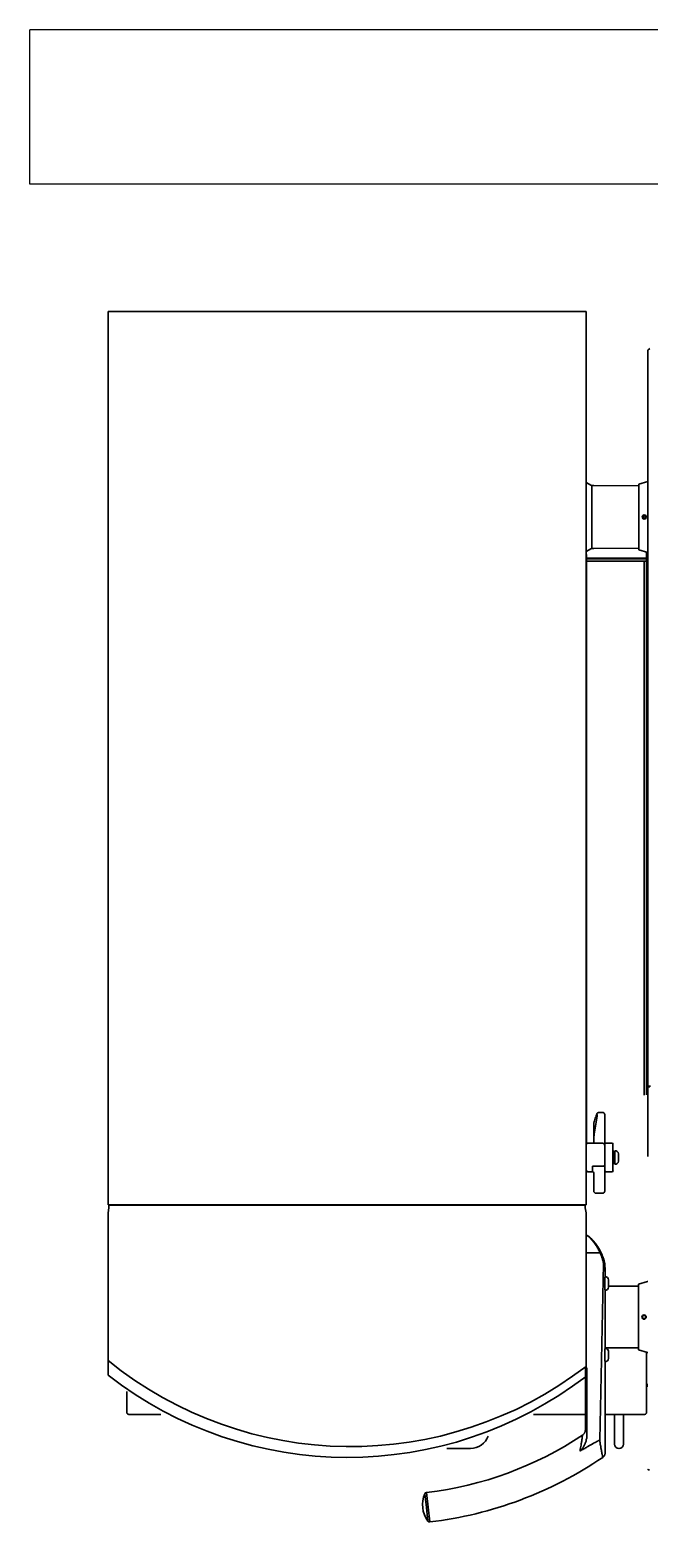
# Model space of a CAD drawing. Header units: millimetres. Extents: x -64157 to 9394, y -60673 to 2699.
# Drawn here: x -57657 to -57175, y -48797 to -47638 of the extents above; entities that cross this region are included whole.
import ezdxf

# ---------------------------------------------------------------- set-up
doc = ezdxf.new("R2010")
doc.units = ezdxf.units.MM
doc.layers.add('Новое оБорудование', color=1, linetype='Continuous', lineweight=30)

# ---------------------------------------------------------------- blocks, each defined once
blk = doc.blocks.new('варпио')
for p, q in [((91182.6, -62358.2), (91182.6, -61664.1)), ((91554.1, -61664.1), (91182.6, -61664.1)), ((91182.6, -61664.1), (91554.1, -61664.1)), ((91554.1, -62358.2), (91554.1, -61664.1)), ((91134.6, -61694.3), (91133.1, -61693)), ((91134.6, -62320.6), (91134.6, -61694.3)), ((91134.7, -61796.2), (91134.6, -61796.2)), ((91141.6, -61798.2), (91134.7, -61796.2)), ((91178.4, -61799.3), (91182.6, -61796.9)), ((91141.6, -61849.4), (91141.6, -61798.2)), ((91176.6, -61799.4), (91141.6, -61799.5)), ((91178.2, -61799.4), (91176.6, -61799.4)), ((91178.2, -61848.2), (91178.2, -61799.4)), ((91137.3, -61822.8), (91136.4, -61823.3)), ((91136.4, -61823.3), (91136.4, -61824.3)), ((91136.4, -61824.3), (91137.3, -61824.8)), ((91138.2, -61823.3), (91137.3, -61822.8)), ((91137.3, -61824.8), (91138.2, -61824.3)), ((91138.2, -61824.3), (91138.2, -61823.3)), ((91134.7, -61851.4), (91134.6, -61851.4)), ((91141.6, -61849.4), (91134.7, -61851.4)), ((91135.5, -61855.8), (91135.5, -61851.2)), ((91176.6, -61848.2), (91141.6, -61848.1)), ((91178.2, -61848.2), (91176.6, -61848.2)), ((91178.4, -61848.3), (91182.6, -61850.7)), ((91182.2, -62311.1), (91182.2, -61853)), ((91182.2, -61853), (91182.6, -61853)), ((91135.5, -61856), (91135.5, -61855.8)), ((91135.5, -61855.8), (91182.2, -61855.8)), ((91135.5, -61856.1), (91135.5, -61856)), ((91135.5, -61856.2), (91135.5, -61856.1)), ((91135.5, -61856.1), (91135.5, -61856.3)), ((91135.5, -61858), (91135.5, -61856.3)), ((91182.2, -61856.3), (91135.5, -61856.3)), ((91182.2, -61858), (91135.5, -61858)), ((91135.6, -62272.6), (91135.6, -61858)), ((91137.3, -62273.1), (91137.3, -61858)), ((91133.8, -62266.1), (91132.4, -62266.1)), ((91133.8, -62266.1), (91134.6, -62266.1)), ((91168.1, -62347.5), (91168.1, -62288.1)), ((91172.5, -62286.4), (91169.8, -62286.4)), ((91176.5, -62304.9), (91174, -62289.2)), ((91174.3, -62287.8), (91174.3, -62287.8)), ((91176, -62292.8), (91176.3, -62293.8)), ((91176.6, -62310.3), (91176.6, -62295.5)), ((91157.5, -62318.6), (91157.5, -62324.2)), ((91160.3, -62326.5), (91160.3, -62316.3)), ((91160.3, -62318.1), (91160.5, -62318)), ((91160.5, -62318), (91161.2, -62318)), ((91161.3, -62316.2), (91161.5, -62316)), ((91161.3, -62316.2), (91161.3, -62326.6)), ((91161.5, -62316), (91161.7, -62316)), ((91161.7, -62311.1), (91161.7, -62331.6)), ((91167.2, -62310.3), (91162.5, -62310.3)), ((91176.6, -62310.3), (91169.8, -62310.3)), ((91176.6, -62310.3), (91181.3, -62310.3)), ((91160.3, -62324.6), (91160.5, -62324.8)), ((91160.5, -62324.8), (91161.2, -62324.8)), ((91161.3, -62326.6), (91161.5, -62326.7)), ((91161.5, -62326.7), (91161.7, -62326.7)), ((91169.8, -62328.2), (91177.5, -62328.2)), ((91177.5, -62328.2), (91177.5, -62332.5)), ((91167.2, -62332.5), (91162.5, -62332.5)), ((91176.6, -62347.5), (91176.6, -62333.2)), ((91181.3, -62332.5), (91177.5, -62332.5)), ((91174.9, -62349.2), (91169.8, -62349.2)), ((91183.9, -62358.2), (91182.6, -62358.2)), ((91183.3, -62360.5), (91182.6, -62364.4)), ((91182.6, -62364.4), (91182.6, -62364.2)), ((91182.6, -62364.2), (91182.6, -62364.2)), ((91182.6, -62483.4), (91182.6, -62364.4)), ((91182.6, -62364.4), (91182.6, -62364.4)), ((91182.6, -62364.4), (91182.6, -62364.4)), ((91183.9, -62358.2), (91183.3, -62358.2)), ((91183.3, -62358.2), (91183.3, -62360.5)), ((91183.9, -62358.4), (91183.3, -62358.4)), ((91183.5, -62358.2), (91183.5, -62358.2)), ((91183.8, -62358.2), (91183.8, -62358.2)), ((91552.8, -62358.2), (91183.9, -62358.2)), ((91183.9, -62358.4), (91183.9, -62358.2)), ((91183.9, -62358.4), (91552.8, -62358.4)), ((91552.8, -62358.2), (91553.4, -62358.2)), ((91554.1, -62358.2), (91552.8, -62358.2)), ((91552.8, -62358.2), (91552.8, -62358.4)), ((91552.8, -62358.4), (91553.4, -62358.4)), ((91552.9, -62358.2), (91552.9, -62358.2)), ((91553.2, -62358.2), (91553.2, -62358.2)), ((91553.4, -62360.5), (91553.4, -62358.2)), ((91554.1, -62364.4), (91553.4, -62360.5)), ((91554.1, -62364.2), (91554.1, -62364.2)), ((91554.1, -62364.2), (91554.1, -62364.4)), ((91554.1, -62364.4), (91554.1, -62364.4)), ((91554.1, -62364.4), (91554.1, -62483.4)), ((91178.5, -62384.5), (91178.3, -62384.7)), ((91178.6, -62384.4), (91178.5, -62384.5)), ((91178.8, -62384.2), (91178.6, -62384.4)), ((91178.9, -62384.1), (91178.8, -62384.2)), ((91179.1, -62383.9), (91178.9, -62384.1)), ((91179.2, -62383.8), (91179.1, -62383.9)), ((91179.4, -62383.7), (91179.2, -62383.8)), ((91179.5, -62383.6), (91179.4, -62383.7)), ((91179.6, -62383.5), (91179.5, -62383.6)), ((91179.7, -62383.4), (91179.6, -62383.5)), ((91179.7, -62383.8), (91179.6, -62383.9)), ((91179.8, -62383.3), (91179.7, -62383.4)), ((91179.9, -62383.6), (91179.7, -62383.8)), ((91179.9, -62383.2), (91179.8, -62383.3)), ((91180, -62383.1), (91179.9, -62383.2)), ((91180, -62383.5), (91179.9, -62383.6)), ((91180.1, -62383), (91180, -62383.1)), ((91180.1, -62383.4), (91180, -62383.5)), ((91180.2, -62382.9), (91180.1, -62383)), ((91180.3, -62383.2), (91180.1, -62383.4)), ((91180.3, -62382.9), (91180.2, -62382.9)), ((91180.4, -62382.8), (91180.3, -62382.9)), ((91180.4, -62383.1), (91180.3, -62383.2)), ((91180.5, -62382.7), (91180.4, -62382.8)), ((91180.5, -62383), (91180.4, -62383.1)), ((91180.6, -62382.7), (91180.5, -62382.7)), ((91180.6, -62382.9), (91180.5, -62383)), ((91180.7, -62382.6), (91180.6, -62382.6)), ((91180.6, -62382.6), (91180.6, -62382.7)), ((91180.7, -62382.8), (91180.6, -62382.9)), ((91180.7, -62382.5), (91180.7, -62382.6)), ((91180.8, -62382.5), (91180.7, -62382.5)), ((91180.8, -62382.8), (91180.7, -62382.8)), ((91180.9, -62382.7), (91180.8, -62382.8)), ((91181, -62382.6), (91180.9, -62382.7)), ((91181.1, -62382.5), (91181, -62382.6)), ((91181.2, -62382.4), (91181.1, -62382.5)), ((91181.1, -62382.5), (91181.1, -62382.5)), ((91182.4, -62382.1), (91181.7, -62382.1)), ((91182.4, -62484.7), (91182.4, -62382.1)), ((91171.8, -62395.4), (91182.5, -62395.4)), ((91182.5, -62395.4), (91182.6, -62395.4)), ((91182.5, -62395.4), (91182.5, -62395.4)), ((91182.5, -62395.4), (91182.5, -62395.4)), ((91167.7, -62412.9), (91167.7, -62409.2)), ((91168.1, -62403.8), (91168.1, -62403.8)), ((91168.1, -62403.8), (91168.1, -62403.8)), ((91171.8, -62540.8), (91169, -62403.9)), ((91134.9, -62417.7), (91134.6, -62417.7)), ((91141.8, -62419.8), (91134.9, -62417.7)), ((91141.8, -62470.9), (91141.8, -62419.8)), ((91165.1, -62421.3), (91141.8, -62421.3)), ((91165.1, -62416.5), (91165.1, -62422.1)), ((91167.7, -62412.9), (91167.8, -62412.9)), ((91167.8, -62413.9), (91167.8, -62414.1)), ((91167.8, -62425.7), (91167.7, -62425.7)), ((91167.7, -62468.4), (91167.7, -62425.7)), ((91167.9, -62424.1), (91167.8, -62424.4)), ((91167.8, -62469.4), (91141.8, -62469.4)), ((91167.7, -62468.4), (91167.8, -62468.5)), ((91167.8, -62469.5), (91167.8, -62469.7)), ((91134.9, -62473), (91134.6, -62473)), ((91141.8, -62470.9), (91134.9, -62473)), ((91135.6, -62519.3), (91135.6, -62472.8)), ((91165.1, -62472), (91165.1, -62477.7)), ((91167.9, -62479.7), (91167.8, -62480)), ((91554.1, -62490.6), (91554.1, -62479.2)), ((91167.7, -62550.8), (91167.7, -62481.3)), ((91167.8, -62481.3), (91167.7, -62481.3)), ((91182, -62484.7), (91183.1, -62484.7)), ((91182, -62537.6), (91182, -62484.7)), ((91182.6, -62484.7), (91182.6, -62483.4)), ((91183.1, -62532.9), (91183.1, -62484.7)), ((91554.1, -62483.4), (91554.1, -62483.8)), ((91554.1, -62483.8), (91554.1, -62483.8)), ((91134.6, -62497.7), (91135.6, -62497.7)), ((91134.6, -62499.2), (91135.6, -62499.2)), ((91539.6, -62503.2), (91539.6, -62519.3)), ((91135.6, -62519.5), (91135.6, -62519.3)), ((91167.7, -62521), (91137.1, -62521)), ((91153.5, -62521), (91153.5, -62544.1)), ((91160.4, -62521), (91160.4, -62544.1)), ((91223.5, -62521), (91183.1, -62521)), ((91538, -62521), (91513.2, -62521)), ((91539.6, -62519.3), (91539.6, -62519.5)), ((91170.4, -62550.7), (91170.3, -62551.1)), ((91170.5, -62549.8), (91170.4, -62550.3)), ((91170.4, -62550.3), (91170.4, -62550.7)), ((91170.6, -62549.3), (91170.5, -62549.8)), ((91170.7, -62548.8), (91170.6, -62549.3)), ((91170.8, -62548.3), (91170.7, -62548.8)), ((91170.9, -62547.7), (91170.8, -62548.3)), ((91171, -62547.2), (91170.9, -62547.7)), ((91171.1, -62546.6), (91171, -62547.2)), ((91171.2, -62545.7), (91171.1, -62546.1)), ((91171.1, -62546.1), (91171.1, -62546.6)), ((91171.3, -62545.2), (91171.2, -62545.7)), ((91171.4, -62544.8), (91171.3, -62545.2)), ((91171.5, -62544.3), (91171.4, -62544.8)), ((91171.6, -62543.3), (91171.5, -62543.8)), ((91171.5, -62543.8), (91171.5, -62544.3)), ((91171.7, -62542.8), (91171.6, -62543.3)), ((91171.8, -62542.3), (91171.7, -62542.8)), ((91171.9, -62541.3), (91171.8, -62541.8)), ((91171.8, -62541.8), (91171.8, -62542.3)), ((91172, -62540.8), (91171.9, -62541.3)), ((91176.2, -62543.2), (91175.5, -62542.8)), ((91177, -62543.7), (91176.2, -62543.2)), ((91181.1, -62545.9), (91179.9, -62545.3)), ((91186.7, -62546), (91186.9, -62547.1)), ((91186.9, -62547.1), (91187.1, -62548.2)), ((91290.9, -62547.5), (91272.4, -62547.5)), ((91167.7, -62550.8), (91167.7, -62550.8)), ((91169.6, -62554.4), (91169.5, -62554.3)), ((91169.8, -62553.7), (91169.7, -62553.8)), ((91169.7, -62553.8), (91169.7, -62554)), ((91169.7, -62554), (91169.7, -62554.1)), ((91169.7, -62554.1), (91169.7, -62554.1)), ((91169.7, -62554.1), (91169.7, -62554.2)), ((91169.9, -62553.2), (91169.8, -62553.5)), ((91169.8, -62553.5), (91169.8, -62553.7)), ((91170, -62552.5), (91169.9, -62552.8)), ((91169.9, -62552.8), (91169.9, -62553.1)), ((91169.9, -62553.1), (91169.9, -62553.2)), ((91170.1, -62552.2), (91170, -62552.5)), ((91170.2, -62551.5), (91170.1, -62551.9)), ((91170.1, -62551.9), (91170.1, -62552.2)), ((91170.3, -62551.1), (91170.2, -62551.5)), ((91305.3, -62593.1), (91306.6, -62581.7)), ((91306.7, -62593.3), (91307.9, -62582.7)), ((91303.9, -62604.6), (91305.3, -62593.1)), ((91305.5, -62603.9), (91306.7, -62593.3))]:
    blk.add_line(p, q)
for points in [[(91135.5, -61856.3), (91135.5, -61856.3), (91135.5, -61856.3), (91135.5, -61856.3), (91135.5, -61856.2), (91135.5, -61856.2), (91135.5, -61856.2)], [(91133.4, -62266.7), (91133.5, -62266.7), (91133.6, -62266.7), (91133.7, -62266.6), (91133.8, -62266.6), (91133.9, -62266.6), (91133.9, -62266.6), (91134, -62266.6), (91134.1, -62266.5), (91134.1, -62266.5), (91134.2, -62266.5), (91134.3, -62266.4), (91134.3, -62266.4), (91134.4, -62266.4), (91134.4, -62266.4), (91134.4, -62266.3), (91134.5, -62266.3), (91134.5, -62266.3), (91134.5, -62266.2), (91134.5, -62266.2), (91134.6, -62266.2), (91134.6, -62266.1), (91134.6, -62266.1)], [(91133.8, -62266.1), (91133.8, -62266.1), (91134, -62266.1)], [(91134, -62266.1), (91134, -62266.1), (91134.1, -62266.1), (91134.2, -62266.1), (91134.2, -62266.1), (91134.3, -62266), (91134.3, -62266), (91134.4, -62266), (91134.4, -62266), (91134.4, -62266), (91134.5, -62266), (91134.5, -62266), (91134.5, -62266), (91134.5, -62266), (91134.5, -62266), (91134.6, -62266), (91134.6, -62266), (91134.6, -62266)], [(91174.3, -62287.8), (91174.3, -62287.7), (91174.2, -62287.5), (91174.1, -62287.3), (91174, -62287.2), (91173.9, -62287), (91173.7, -62286.8), (91173.5, -62286.7), (91173.3, -62286.6), (91173.1, -62286.5), (91172.9, -62286.4), (91172.7, -62286.4), (91172.5, -62286.4)], [(91174, -62289.2), (91174, -62289.1), (91174, -62288.9), (91174, -62288.8), (91174, -62288.7), (91174, -62288.6), (91174, -62288.5), (91174, -62288.4), (91174, -62288.3), (91174, -62288.2), (91174, -62288.1), (91174.1, -62288.1), (91174.1, -62288), (91174.1, -62288), (91174.1, -62288), (91174.2, -62287.9), (91174.2, -62287.9), (91174.2, -62287.9), (91174.3, -62288), (91174.3, -62288), (91174.3, -62288.1), (91174.3, -62288.1), (91174.4, -62288.2)], [(91174.3, -62287.8), (91174.4, -62287.9), (91174.4, -62288), (91174.4, -62288.2)], [(91174.4, -62288.2), (91174.7, -62289.1), (91175, -62290), (91175.4, -62290.9), (91175.7, -62291.8), (91176, -62292.8)], [(91176.3, -62293.8), (91176.4, -62294), (91176.5, -62294.3), (91176.6, -62294.6), (91176.6, -62294.9), (91176.6, -62295.2), (91176.6, -62295.5)], [(91176.6, -62307.3), (91176.6, -62306.9), (91176.6, -62306.5), (91176.6, -62306.1), (91176.6, -62305.6), (91176.5, -62305.2), (91176.5, -62304.8), (91176.4, -62304.4), (91176.3, -62303.9)], [(91168.1, -62327.2), (91168.1, -62327.3), (91168.1, -62327.5), (91168.2, -62327.6), (91168.3, -62327.7), (91168.4, -62327.8), (91168.6, -62327.9), (91168.8, -62328), (91168.9, -62328.1), (91169.1, -62328.2), (91169.4, -62328.2), (91169.6, -62328.2), (91169.8, -62328.2)], [(91183.3, -62360.5), (91183.3, -62360.5), (91183.3, -62360.5), (91183.3, -62360.5), (91183.3, -62360.5), (91183.3, -62360.5), (91183.3, -62360.5)], [(91553.4, -62360.5), (91553.4, -62360.5), (91553.4, -62360.5), (91553.4, -62360.5), (91553.4, -62360.5), (91553.4, -62360.5), (91553.4, -62360.5)], [(91178.3, -62384.7), (91178.2, -62384.7), (91178.2, -62384.8), (91178.1, -62384.9), (91178, -62385), (91177.9, -62385.1), (91177.8, -62385.2), (91177.7, -62385.3), (91177.6, -62385.3), (91177.6, -62385.4), (91177.5, -62385.5), (91177.4, -62385.6), (91177.3, -62385.7), (91177.2, -62385.8), (91177.1, -62385.9), (91177, -62386), (91176.9, -62386.2), (91176.8, -62386.3), (91176.7, -62386.4), (91176.6, -62386.5), (91176.5, -62386.6), (91176.4, -62386.7), (91176.3, -62386.8), (91176.2, -62387), (91176.1, -62387.1), (91176, -62387.2), (91175.9, -62387.3), (91175.8, -62387.5), (91175.7, -62387.6), (91175.5, -62387.8), (91175.4, -62387.9), (91175.3, -62388), (91175.2, -62388.2), (91175.1, -62388.3), (91175, -62388.5), (91174.9, -62388.6), (91174.7, -62388.8), (91174.6, -62389), (91174.5, -62389.1), (91174.4, -62389.3), (91174.3, -62389.5), (91174.1, -62389.6), (91174, -62389.8), (91173.9, -62390), (91173.8, -62390.2), (91173.6, -62390.4), (91173.5, -62390.6), (91173.4, -62390.7), (91173.3, -62390.9), (91173.1, -62391.2), (91173, -62391.4), (91172.9, -62391.6), (91172.7, -62391.8), (91172.6, -62392), (91172.5, -62392.2), (91172.3, -62392.5), (91172.2, -62392.7), (91172.1, -62392.9), (91171.9, -62393.2), (91171.8, -62393.4), (91171.7, -62393.7), (91171.5, -62393.9), (91171.4, -62394.2), (91171.3, -62394.5), (91171.1, -62394.8), (91171, -62395)], [(91179.6, -62383.9), (91179.5, -62384), (91179.4, -62384.1), (91179.3, -62384.2), (91179.2, -62384.2), (91179.2, -62384.3), (91179.1, -62384.4), (91179, -62384.5), (91178.9, -62384.6), (91178.8, -62384.7), (91178.7, -62384.8), (91178.6, -62384.9), (91178.5, -62385), (91178.4, -62385.1), (91178.4, -62385.2), (91178.3, -62385.3), (91178.2, -62385.4), (91178.1, -62385.5), (91178, -62385.6), (91177.9, -62385.8), (91177.8, -62385.9), (91177.7, -62386), (91177.6, -62386.1), (91177.5, -62386.2), (91177.4, -62386.3), (91177.3, -62386.5), (91177.2, -62386.6), (91177.1, -62386.7), (91176.9, -62386.9), (91176.8, -62387), (91176.7, -62387.1), (91176.6, -62387.2), (91176.5, -62387.4), (91176.4, -62387.5), (91176.3, -62387.7), (91176.2, -62387.8), (91176.1, -62387.9), (91176, -62388.1), (91175.9, -62388.2), (91175.8, -62388.4), (91175.7, -62388.5), (91175.6, -62388.6), (91175.5, -62388.8), (91175.4, -62388.9), (91175.3, -62389.1), (91175.2, -62389.2), (91175.1, -62389.4), (91175, -62389.5), (91174.9, -62389.7), (91174.8, -62389.8), (91174.7, -62390), (91174.6, -62390.1), (91174.5, -62390.3), (91174.4, -62390.4), (91174.3, -62390.6), (91174.2, -62390.7), (91174.1, -62390.9), (91174, -62391), (91173.9, -62391.2), (91173.9, -62391.4), (91173.8, -62391.5), (91173.7, -62391.7), (91173.6, -62391.8), (91173.5, -62392), (91173.4, -62392.1), (91173.3, -62392.3), (91173.2, -62392.4), (91173.2, -62392.6), (91173.1, -62392.7), (91173, -62392.9), (91172.9, -62393.1), (91172.8, -62393.2), (91172.8, -62393.4), (91172.7, -62393.5), (91172.6, -62393.7), (91172.5, -62393.8), (91172.4, -62394), (91172.4, -62394.1), (91172.3, -62394.3), (91172.2, -62394.5), (91172.1, -62394.6), (91172.1, -62394.8), (91172, -62394.9), (91171.9, -62395.1), (91171.9, -62395.2), (91171.8, -62395.4)], [(91181.7, -62382.1), (91181.6, -62382.1), (91181.6, -62382.1), (91181.5, -62382.1), (91181.5, -62382.1), (91181.4, -62382.1), (91181.4, -62382.1), (91181.4, -62382.1), (91181.3, -62382.2), (91181.3, -62382.2), (91181.3, -62382.2), (91181.3, -62382.2), (91181.2, -62382.2), (91181.2, -62382.2), (91181.2, -62382.2), (91181.2, -62382.2), (91181.2, -62382.2), (91181.1, -62382.3), (91181.1, -62382.3), (91181.1, -62382.3), (91181.1, -62382.3), (91181.1, -62382.3), (91181, -62382.3), (91181, -62382.3), (91181, -62382.3), (91181, -62382.4), (91181, -62382.4), (91180.9, -62382.4), (91180.9, -62382.4), (91180.9, -62382.4), (91180.9, -62382.4), (91180.8, -62382.5)], [(91181.7, -62382.1), (91181.7, -62382.1), (91181.7, -62382.1), (91181.7, -62382.1), (91181.6, -62382.1), (91181.6, -62382.1), (91181.6, -62382.1), (91181.6, -62382.1), (91181.6, -62382.1), (91181.6, -62382.1), (91181.6, -62382.1), (91181.6, -62382.2), (91181.5, -62382.2), (91181.5, -62382.2), (91181.5, -62382.2), (91181.5, -62382.2), (91181.5, -62382.2), (91181.4, -62382.2), (91181.4, -62382.3), (91181.4, -62382.3), (91181.4, -62382.3), (91181.3, -62382.3), (91181.3, -62382.3), (91181.3, -62382.4), (91181.2, -62382.4)], [(91171, -62395), (91170.6, -62396), (91170.1, -62397.1), (91169.7, -62398.2), (91169.3, -62399.3), (91168.9, -62400.4), (91168.6, -62401.6), (91168.3, -62402.7), (91168.1, -62403.8)], [(91171.8, -62395.4), (91171.7, -62395.7), (91171.5, -62396), (91171.4, -62396.2), (91171.3, -62396.5), (91171.1, -62396.8), (91171, -62397.1), (91170.9, -62397.4), (91170.8, -62397.7), (91170.7, -62398), (91170.6, -62398.3), (91170.4, -62398.6), (91170.3, -62398.9), (91170.2, -62399.2), (91170.1, -62399.5), (91170, -62399.8), (91169.9, -62400.1), (91169.8, -62400.5), (91169.7, -62400.8), (91169.7, -62401.1), (91169.6, -62401.4), (91169.5, -62401.7), (91169.4, -62402), (91169.3, -62402.3), (91169.2, -62402.6), (91169.2, -62402.9), (91169.1, -62403.2), (91169, -62403.6), (91169, -62403.9)], [(91182.6, -62395.4), (91182.6, -62395.4), (91182.6, -62395.4), (91182.6, -62395.4), (91182.6, -62395.4), (91182.6, -62395.4), (91182.6, -62395.4), (91182.6, -62395.4)], [(91168.1, -62403.8), (91168.1, -62404.1), (91168, -62404.3), (91168, -62404.6), (91168, -62404.8), (91168, -62405), (91168, -62405.3), (91167.9, -62405.5), (91167.9, -62405.8), (91167.9, -62406), (91167.9, -62406.2), (91167.9, -62406.4), (91167.9, -62406.7), (91167.8, -62406.9), (91167.8, -62407.1), (91167.8, -62407.3), (91167.8, -62407.5), (91167.8, -62407.7), (91167.8, -62408), (91167.8, -62408.2), (91167.8, -62408.4), (91167.8, -62408.6), (91167.8, -62408.8), (91167.7, -62409), (91167.7, -62409.2)], [(91167.8, -62412.9), (91167.8, -62412.9), (91167.8, -62412.9), (91167.8, -62413), (91167.8, -62413.1), (91167.8, -62413.1), (91167.8, -62413.2), (91167.8, -62413.3), (91167.8, -62413.5), (91167.8, -62413.6), (91167.8, -62413.7), (91167.8, -62413.9)], [(91167.8, -62414.1), (91167.9, -62414.4), (91167.9, -62414.6), (91167.9, -62414.9), (91167.9, -62415.1), (91167.9, -62415.3), (91167.9, -62415.6), (91167.9, -62415.8), (91167.9, -62416.1), (91167.9, -62416.3), (91167.9, -62416.6), (91167.9, -62416.9), (91167.9, -62417.2), (91167.9, -62417.5), (91167.9, -62417.8), (91167.9, -62418.1), (91167.9, -62418.4), (91167.9, -62418.7), (91167.9, -62419), (91167.9, -62419.3), (91167.9, -62419.6), (91167.9, -62419.9), (91167.9, -62420.2), (91167.9, -62420.5), (91167.9, -62420.8), (91167.9, -62421.1), (91167.9, -62421.4), (91167.9, -62421.7), (91167.9, -62421.9), (91167.9, -62422.2), (91167.9, -62422.5), (91167.9, -62422.8), (91167.9, -62423), (91167.9, -62423.3), (91167.9, -62423.5), (91167.9, -62423.7), (91167.9, -62423.9), (91167.9, -62424.1)], [(91167.8, -62424.4), (91167.8, -62424.7), (91167.8, -62424.8), (91167.8, -62425), (91167.8, -62425.1), (91167.8, -62425.2), (91167.8, -62425.3), (91167.8, -62425.4), (91167.8, -62425.5), (91167.8, -62425.6), (91167.8, -62425.6), (91167.8, -62425.7), (91167.8, -62425.7)], [(91167.8, -62468.5), (91167.8, -62468.5), (91167.8, -62468.5), (91167.8, -62468.6), (91167.8, -62468.6), (91167.8, -62468.7), (91167.8, -62468.8), (91167.8, -62468.9), (91167.8, -62469), (91167.8, -62469.2), (91167.8, -62469.3), (91167.8, -62469.5)], [(91167.8, -62469.7), (91167.9, -62470), (91167.9, -62470.2), (91167.9, -62470.4), (91167.9, -62470.7), (91167.9, -62470.9), (91167.9, -62471.1), (91167.9, -62471.4), (91167.9, -62471.7), (91167.9, -62471.9), (91167.9, -62472.2), (91167.9, -62472.5), (91167.9, -62472.8), (91167.9, -62473.1), (91167.9, -62473.3), (91167.9, -62473.6), (91167.9, -62473.9), (91167.9, -62474.3), (91167.9, -62474.6), (91167.9, -62474.9), (91167.9, -62475.2), (91167.9, -62475.5), (91167.9, -62475.8), (91167.9, -62476.1), (91167.9, -62476.4), (91167.9, -62476.7), (91167.9, -62477), (91167.9, -62477.2), (91167.9, -62477.5), (91167.9, -62477.8), (91167.9, -62478.1), (91167.9, -62478.3), (91167.9, -62478.6), (91167.9, -62478.8), (91167.9, -62479.1), (91167.9, -62479.3), (91167.9, -62479.5), (91167.9, -62479.7)], [(91167.8, -62480), (91167.8, -62480.3), (91167.8, -62480.4), (91167.8, -62480.6), (91167.8, -62480.7), (91167.8, -62480.8), (91167.8, -62480.9), (91167.8, -62481), (91167.8, -62481.1), (91167.8, -62481.2), (91167.8, -62481.2), (91167.8, -62481.2), (91167.8, -62481.3)], [(91186.6, -62549.1), (91186.5, -62548.9), (91186.4, -62548.8), (91186.3, -62548.7), (91186.2, -62548.5), (91186, -62548.4), (91185.9, -62548.2), (91185.8, -62548), (91185.6, -62547.8), (91185.5, -62547.6), (91185.3, -62547.4), (91185.2, -62547.2), (91185, -62547), (91184.9, -62546.7), (91184.7, -62546.5), (91184.6, -62546.2), (91184.4, -62545.9), (91184.2, -62545.6), (91184.1, -62545.2), (91183.9, -62544.9), (91183.7, -62544.5), (91183.5, -62544.1), (91183.4, -62543.7), (91183.2, -62543.3), (91183, -62542.8), (91182.8, -62542.2), (91182.6, -62541.7), (91182.5, -62541.1), (91182.4, -62540.6), (91182.2, -62540), (91182.1, -62539.5), (91182.1, -62539), (91182, -62538.5), (91182, -62538), (91182, -62537.6)], [(91183.1, -62532.9), (91183.1, -62533.2), (91183.2, -62533.4), (91183.2, -62533.7), (91183.2, -62533.9), (91183.3, -62534.2), (91183.4, -62534.4), (91183.4, -62534.6), (91183.5, -62534.9), (91183.6, -62535.1), (91183.7, -62535.3), (91183.9, -62535.6), (91184, -62535.8), (91184.2, -62536), (91184.3, -62536.2), (91184.5, -62536.4), (91184.6, -62536.6), (91184.8, -62536.7), (91185, -62536.9), (91185.2, -62537), (91185.4, -62537.2)], [(91185.4, -62537.2), (91185.4, -62537.2), (91185.4, -62537.2), (91185.4, -62537.2), (91185.4, -62537.3), (91185.4, -62537.3), (91185.4, -62537.4), (91185.4, -62537.5), (91185.4, -62537.6), (91185.4, -62537.7), (91185.4, -62537.8), (91185.5, -62538), (91185.5, -62538.2), (91185.5, -62538.3), (91185.5, -62538.5), (91185.6, -62538.8), (91185.6, -62539), (91185.6, -62539.2), (91185.7, -62539.5), (91185.7, -62539.8), (91185.7, -62540.1), (91185.8, -62540.4), (91185.8, -62540.7), (91185.9, -62541.1), (91186, -62541.5), (91186, -62541.8), (91186.1, -62542.2), (91186.2, -62542.7), (91186.2, -62543.1), (91186.3, -62543.5), (91186.4, -62544), (91186.5, -62544.5), (91186.5, -62545), (91186.7, -62546)], [(91171.8, -62540.8), (91171.8, -62540.8), (91171.9, -62540.8), (91171.9, -62540.8), (91171.9, -62540.8), (91172, -62540.8), (91172, -62540.8)], [(91175.5, -62542.8), (91175.1, -62542.6), (91174.8, -62542.4), (91174.4, -62542.2), (91174.1, -62542), (91173.8, -62541.8), (91173.5, -62541.7), (91173.2, -62541.5), (91173, -62541.4), (91172.7, -62541.2), (91172.5, -62541.1), (91172.2, -62541), (91172, -62540.8)], [(91179.9, -62545.3), (91178.9, -62544.7), (91178.4, -62544.4), (91177, -62543.7)], [(91186.6, -62549.1), (91185.8, -62548.6), (91185.1, -62548.2), (91184.3, -62547.8), (91183.6, -62547.4), (91182.9, -62547), (91182.3, -62546.6), (91181.7, -62546.3), (91181.1, -62545.9)], [(91187.3, -62549.3), (91187.2, -62549.3), (91187.1, -62549.3), (91187.1, -62549.2), (91187, -62549.2), (91186.9, -62549.2), (91186.8, -62549.1), (91186.7, -62549.1), (91186.6, -62549.1)], [(91187.1, -62548.2), (91187.2, -62548.7), (91187.3, -62549.3)], [(91167.7, -62550.8), (91167.7, -62551.1), (91167.8, -62551.3), (91167.8, -62551.5), (91167.8, -62551.7), (91167.9, -62552), (91168, -62552.2), (91168, -62552.4), (91168.1, -62552.6), (91168.2, -62552.8), (91168.3, -62553), (91168.4, -62553.2), (91168.6, -62553.4), (91168.7, -62553.6), (91168.9, -62553.7), (91169, -62553.9), (91169.2, -62554), (91169.4, -62554.2), (91169.5, -62554.3)], [(91169.7, -62554.2), (91169.7, -62554.2), (91169.7, -62554.2), (91169.6, -62554.3), (91169.6, -62554.3), (91169.6, -62554.3), (91169.6, -62554.3), (91169.6, -62554.3), (91169.6, -62554.3), (91169.6, -62554.4), (91169.6, -62554.4), (91169.6, -62554.4), (91169.6, -62554.4), (91169.6, -62554.4), (91169.6, -62554.4), (91169.6, -62554.4)], [(91133.2, -62564.2), (91133.3, -62564.1), (91133.4, -62564.1), (91133.5, -62564.1), (91133.6, -62564.1), (91133.7, -62564.1), (91133.8, -62564.1)], [(91133.8, -62564.1), (91133.8, -62564.1), (91133.9, -62564), (91134, -62564), (91134, -62564), (91134.1, -62564), (91134.2, -62564), (91134.2, -62564), (91134.3, -62564), (91134.3, -62564), (91134.4, -62564), (91134.4, -62563.9), (91134.4, -62563.9), (91134.5, -62563.9), (91134.5, -62563.9), (91134.5, -62563.9), (91134.5, -62563.9), (91134.5, -62563.9), (91134.6, -62563.8), (91134.6, -62563.8), (91134.6, -62563.8)]]:
    blk.add_lwpolyline(points)
for centre, radius in [((91137.3, -61823.8), 1.65), ((91137.3, -61823.8), 1.37), ((91137.5, -62445.4), 1.65), ((91137.5, -62445.4), 1.37)]:
    blk.add_circle(centre, radius)
for centre, radius, start, end in [((91178.2, -61799), 0.427, 270, 300), ((91178.2, -61848.6), 0.427, 60, 90), ((91169.8, -62288.1), 1.71, 90, 180), ((91159.8, -62318.6), 2.35, 78.463, 180), ((91161.2, -62317.8), 0.171, 270, 0), ((91162.5, -62311.1), 0.855, 90, 180), ((91167.2, -62311.1), 0.855, 0, 90), ((91169.8, -62312), 1.71, 90, 180), ((91181.3, -62311.1), 0.855, 0, 90), ((91159.8, -62324.2), 2.35, 180, 281.537), ((91161.2, -62325), 0.171, 0, 90), ((91162.5, -62331.6), 0.855, 180, 270), ((91167.2, -62331.6), 0.855, 270, 0), ((91177.5, -62333.4), 0.855, 90, 180), ((91181.3, -62331.6), 0.855, 270, 0), ((91169.8, -62347.5), 1.71, 180, 270), ((91174.9, -62347.5), 1.71, 270, 0), ((91182.4, -62382.3), 0.171, 0, 90), ((91167.5, -62416.5), 2.35, 81.2648, 180), ((91167.5, -62422.1), 2.35, 180, 278.7352), ((91167.5, -62472), 2.35, 81.2648, 180), ((91167.5, -62477.7), 2.35, 180, 278.7352), ((91365.5, -62246.3), 299.7, 232.3964, 308.9993), ((91367.8, -62250.6), 303.8, 232.444, 307.8191), ((91137.1, -62519.5), 1.54, 180, 270), ((91538, -62519.5), 1.54, 270, 0), ((91339.6, -62304.5), 279.2, 236.4752, 263.2001), ((91339.6, -62304.5), 279.2, 236.4752, 263.2001), ((91272.4, -62533), 14.5, 199.3935, 270), ((91157, -62544.1), 3.42, 180, 0), ((91339.6, -62304.5), 302.2, 235.7748, 263.2244), ((91339.6, -62304.5), 302.2, 235.7748, 263.2244), ((91288.5, -62591.2), 21.2, 323.2794, 23.8619), ((91306.4, -62583.4), 1.71, 23.8619, 83.2001), ((91304.2, -62602.9), 1.71, 263.2244, 323.2794)]:
    blk.add_arc(centre, radius, start, end)

msp = doc.modelspace()

# ---------------------------------------------------------------- linework, layer by layer
for p, q in [((-53247.1, -47637.5), (-57656.5, -47637.5)), ((-57656.5, -47757.5), (-57656.5, -47637.5)), ((-53247.1, -47757.5), (-57656.5, -47757.5))]:
    msp.add_line(p, q)

# ---------------------------------------------------------------- block references
at = {"layer": 'Новое оБорудование', "xscale": -1}
msp.add_blockref('варпио', (33958.4, 13807.8), dxfattribs=at)

doc.saveas('drawing.dxf')
